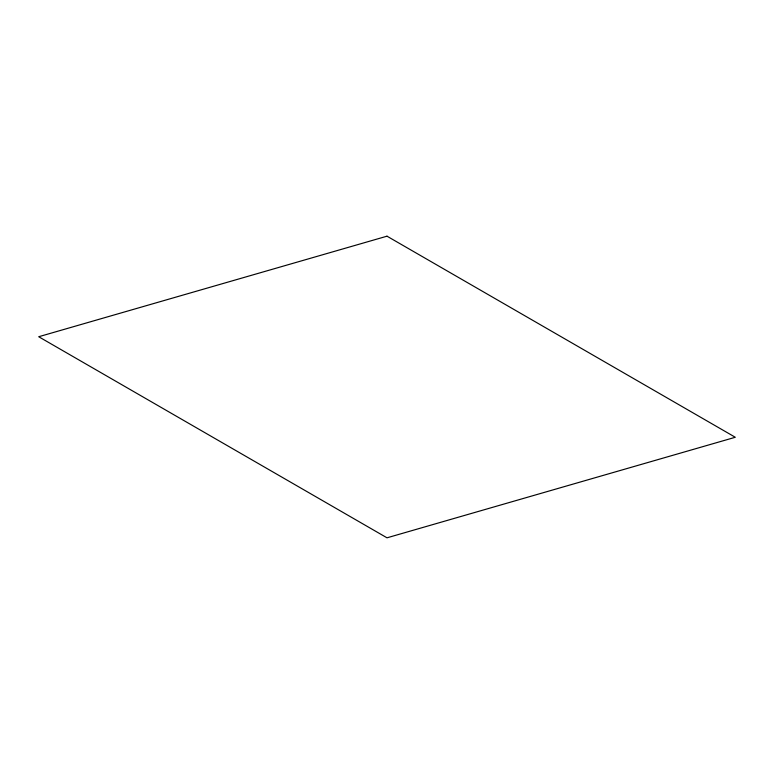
<?xml version="1.0" encoding="UTF-8"?>
<svg xmlns="http://www.w3.org/2000/svg" width="774" height="774" viewBox="0 0 774 774"><rect width="100%" height="100%" fill="white"/><g stroke="black" fill="none" stroke-linecap="round" stroke-linejoin="round"><path stroke-width="1.16" d="M387 236.186L38.7 336.729L387 537.814L735.3 437.271L387 236.186"/></g></svg>
